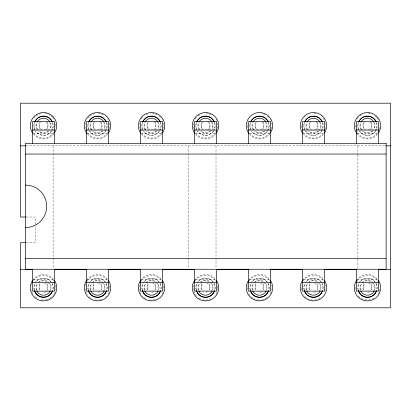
<?xml version="1.0" encoding="UTF-8"?>
<svg xmlns="http://www.w3.org/2000/svg" width="411" height="411" viewBox="0 0 411 411"><rect width="100%" height="100%" fill="white"/><g stroke="black" fill="none" stroke-linecap="round" stroke-linejoin="round"><path stroke-width="0.31" stroke-dasharray="2.06 1.54" d="M33.132 129.131L54.026 129.131M86.521 129.131L108.021 129.131M140.511 129.131L162.011 129.131M194.501 129.131L216.001 129.131M249.097 129.131L270.597 129.131M303.092 129.131L323.96 129.131M357.082 129.131L378.582 129.131M33.157 133.385L54 133.385M87.153 133.385L107.995 133.385M141.143 133.385L161.985 133.385M195.133 133.385L215.975 133.385M249.754 133.385L269.965 133.385M302.486 133.385L323.96 133.385M357.108 133.385L377.319 133.385M26.294 145.854L385.343 145.854M26.299 217.013L35.238 217.013L35.238 225.362M26.299 242.696L35.238 242.696L35.238 225.999M33.157 279.29L54 279.29M87.153 279.29L107.995 279.29M141.143 279.29L161.985 279.29M195.133 279.29L215.975 279.29M249.123 279.29L269.965 279.29M303.118 279.29L323.96 279.29M357.108 279.29L377.319 279.29M371.313 122.195L371.313 129.131M371.313 283.539L371.313 290.474M363.745 122.195L363.745 129.131M363.745 283.539L363.745 290.474M357.883 145.854L357.883 154.197M357.883 154.839L357.883 268.424M317.323 122.195L317.323 129.131M317.323 283.539L317.323 290.474M309.755 122.195L309.755 129.131M309.755 283.539L309.755 290.474M263.328 122.195L263.328 129.131M263.328 283.539L263.328 290.474M255.76 122.195L255.76 129.131M255.76 283.539L255.76 290.474M216.011 145.854L216.011 152.913M216.011 153.555L216.011 268.424M209.338 122.195L209.338 129.131M209.338 283.539L209.338 290.474M201.77 122.195L201.77 129.131M201.77 283.539L201.77 290.474M188.649 145.854L188.649 152.913M188.649 153.555L188.649 268.424M155.348 121.564L155.348 129.131M155.348 283.539L155.348 291.106M147.78 122.195L147.78 129.131M147.78 283.539L147.78 290.474M101.358 122.195L101.358 129.131M101.358 283.539L101.358 290.474M93.79 122.195L93.79 129.131M93.79 283.539L93.79 290.474M53.106 145.854L53.106 152.913M53.106 153.555L53.106 268.424M47.363 122.195L47.363 129.131M47.363 283.539L47.363 291.106M39.795 121.564L39.795 129.131M39.795 283.539L39.795 290.474M268.075 283.374A9.623 9.623 0 0 1 268.63 290.716M250.171 290.115A9.623 9.623 0 0 1 267.54 282.444M214.085 283.374A9.623 9.623 0 0 1 214.64 290.716M196.181 290.115A9.623 9.623 0 0 1 213.55 282.444M376.06 283.374A9.623 9.623 0 0 1 376.615 290.716M358.156 290.115A9.623 9.623 0 0 1 375.526 282.444M268.568 122.55A9.623 9.623 0 0 1 267.869 130.467M267.54 131.001A9.623 9.623 0 0 1 251.44 131.001M250.9 130.076A9.623 9.623 0 0 1 251.111 121.004M52.603 122.55A9.623 9.623 0 0 1 51.904 130.467M51.575 131.001A9.623 9.623 0 0 1 35.469 131.001M34.935 130.076A9.623 9.623 0 0 1 35.146 121.004M52.11 283.374A9.623 9.623 0 0 1 52.665 290.716M34.205 290.115A9.623 9.623 0 0 1 51.575 282.444M160.095 283.374A9.623 9.623 0 0 1 160.65 290.716M142.191 290.115A9.623 9.623 0 0 1 159.56 282.444M214.578 122.55A9.623 9.623 0 0 1 213.879 130.467M213.55 131.001A9.623 9.623 0 0 1 197.444 131.001M196.91 130.076A9.623 9.623 0 0 1 197.121 121.004M160.588 122.55A9.623 9.623 0 0 1 159.884 130.467M159.56 131.001A9.623 9.623 0 0 1 143.454 131.001M142.92 130.076A9.623 9.623 0 0 1 143.126 121.004M376.553 122.55A9.623 9.623 0 0 1 375.849 130.467M375.526 131.001A9.623 9.623 0 0 1 359.42 131.001M358.885 130.076A9.623 9.623 0 0 1 359.091 121.004M322.07 283.374A9.623 9.623 0 0 1 322.625 290.716M304.161 290.115A9.623 9.623 0 0 1 321.53 282.444M322.563 122.55A9.623 9.623 0 0 1 321.859 130.467M321.536 131.001A9.623 9.623 0 0 1 305.43 131.001M304.89 130.076A9.623 9.623 0 0 1 305.101 121.004M271.784 288.933A12.356 12.356 0 0 1 271.63 290.002M270.844 292.575A12.356 12.356 0 0 1 270.109 294.019M267.32 297.266A12.356 12.356 0 0 1 259.336 300.066M258.802 300.045A12.356 12.356 0 0 1 253.181 298.335M252.729 298.052A12.356 12.356 0 0 1 251.034 296.716M249.934 295.54A12.356 12.356 0 0 1 248.717 293.757M247.299 289.714A12.356 12.356 0 0 1 247.463 284.89M249.148 280.949A12.356 12.356 0 0 1 269.693 280.749M271.579 285.183A12.356 12.356 0 0 1 271.753 286.246M55.613 285.183A12.356 12.356 0 0 1 55.665 290.002M54.879 292.575A12.356 12.356 0 0 1 53.862 294.476M53.558 294.918A12.356 12.356 0 0 1 51.76 296.922M51.354 297.266A12.356 12.356 0 0 1 49.567 298.484M47.609 299.372A12.356 12.356 0 0 1 43.371 300.066M42.836 300.045A12.356 12.356 0 0 1 41.234 299.85M36.764 298.052A12.356 12.356 0 0 1 34.319 295.951M33.024 294.225A12.356 12.356 0 0 1 31.431 290.243M31.385 285.424A12.356 12.356 0 0 1 31.632 284.371M33.486 280.508A12.356 12.356 0 0 1 54.021 281.201M325.707 289.467A12.356 12.356 0 0 1 325.507 290.536M319.989 298.211A12.356 12.356 0 0 1 314.41 300.03M312.792 300.045A12.356 12.356 0 0 1 310.659 299.742M309.627 299.449A12.356 12.356 0 0 1 304.274 295.951M301.289 289.714A12.356 12.356 0 0 1 301.34 285.424M303.143 280.949A12.356 12.356 0 0 1 323.683 280.749M325.574 285.183A12.356 12.356 0 0 1 325.748 286.246M379.697 289.467A12.356 12.356 0 0 1 377.812 294.476M373.979 298.211A12.356 12.356 0 0 1 367.321 300.066M366.787 300.045A12.356 12.356 0 0 1 358.264 295.951M355.207 289.18A12.356 12.356 0 0 1 355.335 285.424M357.133 280.949A12.356 12.356 0 0 1 377.673 280.749M163.696 285.712A12.356 12.356 0 0 1 163.645 290.002M162.864 292.575A12.356 12.356 0 0 1 161.847 294.476M155.594 299.372A12.356 12.356 0 0 1 151.356 300.066M150.822 300.045A12.356 12.356 0 0 1 149.214 299.85M145.669 298.602A12.356 12.356 0 0 1 142.663 296.341M141.009 294.225A12.356 12.356 0 0 1 139.535 290.762M139.416 290.243A12.356 12.356 0 0 1 139.242 289.18M139.175 287.027A12.356 12.356 0 0 1 139.478 284.89M141.168 280.949A12.356 12.356 0 0 1 161.708 280.749M217.83 288.399A12.356 12.356 0 0 1 217.635 290.002M216.854 292.575A12.356 12.356 0 0 1 215.837 294.476M211.069 298.74A12.356 12.356 0 0 1 205.346 300.066M204.812 300.045A12.356 12.356 0 0 1 202.68 299.742M200.635 299.069A12.356 12.356 0 0 1 198.734 298.052M196.288 295.951A12.356 12.356 0 0 1 194.727 293.757M194.475 293.284A12.356 12.356 0 0 1 193.838 291.8M193.406 290.243A12.356 12.356 0 0 1 193.18 288.64M193.165 287.027A12.356 12.356 0 0 1 193.473 284.89M195.158 280.949A12.356 12.356 0 0 1 215.703 280.749M217.686 285.712A12.356 12.356 0 0 1 217.851 287.864M157.788 121.625A7.506 7.506 0 0 1 157.418 130.364M156.766 131.094A7.506 7.506 0 0 1 146.501 131.33M145.227 129.845A7.506 7.506 0 0 1 144.806 122.35M52.598 122.75A9.551 9.551 0 0 1 52.048 130.04M51.416 131.119A9.551 9.551 0 0 1 35.531 130.965M34.452 128.715A9.551 9.551 0 0 1 34.735 121.99M379.697 127.492A12.356 12.356 0 0 1 379.209 129.588M377.509 132.938A12.356 12.356 0 0 1 356.974 132.244M355.207 127.205A12.356 12.356 0 0 1 355.243 123.978M357.133 118.974A12.356 12.356 0 0 1 359.235 116.529M360.067 115.845A12.356 12.356 0 0 1 361.428 114.962M368.158 113.4A12.356 12.356 0 0 1 370.29 113.708M375.104 116.025A12.356 12.356 0 0 1 376.676 117.5M377.36 118.332A12.356 12.356 0 0 1 378.495 120.161M376.548 122.75A9.551 9.551 0 0 1 359.481 130.965M358.397 128.715A9.551 9.551 0 0 1 358.685 121.99M325.707 127.492A12.356 12.356 0 0 1 325.219 129.588M323.519 132.938A12.356 12.356 0 0 1 302.984 132.244M301.289 127.739A12.356 12.356 0 0 1 301.253 123.978M304.474 117.279A12.356 12.356 0 0 1 305.245 116.529M314.168 113.4A12.356 12.356 0 0 1 316.3 113.708M323.37 118.332A12.356 12.356 0 0 1 324.505 120.161M325.574 123.208A12.356 12.356 0 0 1 325.748 124.266M271.784 126.958A12.356 12.356 0 0 1 271.224 129.588M269.827 132.496A12.356 12.356 0 0 1 249.6 133.138M247.299 127.739A12.356 12.356 0 0 1 247.35 123.444M261.247 113.508A12.356 12.356 0 0 1 262.31 113.708M263.343 114.001A12.356 12.356 0 0 1 266.251 115.399M267.124 116.025A12.356 12.356 0 0 1 268.696 117.5M269.986 119.226A12.356 12.356 0 0 1 270.515 120.161M271.579 123.208A12.356 12.356 0 0 1 271.753 124.266M268.095 121.594A9.551 9.551 0 0 1 264.186 134.053A9.551 9.551 0 0 1 251.496 130.965M250.417 128.715A9.551 9.551 0 0 1 250.7 121.99M217.83 126.424A12.356 12.356 0 0 1 217.527 128.556M215.837 132.496A12.356 12.356 0 0 1 195.297 132.696M193.406 128.263A12.356 12.356 0 0 1 193.18 126.665M193.165 125.047A12.356 12.356 0 0 1 193.36 123.444M195.158 118.974A12.356 12.356 0 0 1 197.259 116.529M198.092 115.845A12.356 12.356 0 0 1 201.411 114.078M206.183 113.4A12.356 12.356 0 0 1 208.839 113.842M209.353 114.001A12.356 12.356 0 0 1 212.261 115.399M215.996 119.226A12.356 12.356 0 0 1 216.525 120.161M217.589 123.208A12.356 12.356 0 0 1 217.815 124.805M214.573 122.75A9.551 9.551 0 0 1 214.023 130.04M213.386 131.119A9.551 9.551 0 0 1 197.506 130.965M196.422 128.715A9.551 9.551 0 0 1 196.71 121.99M160.115 121.594A9.551 9.551 0 0 1 156.201 134.053A9.551 9.551 0 0 1 143.516 130.965M142.432 128.715A9.551 9.551 0 0 1 142.72 121.99M163.599 123.208A12.356 12.356 0 0 1 163.532 128.556M161.847 132.496A12.356 12.356 0 0 1 141.302 132.696M139.416 128.263A12.356 12.356 0 0 1 139.242 127.205M139.216 124.512A12.356 12.356 0 0 1 139.365 123.444M141.168 118.974A12.356 12.356 0 0 1 143.269 116.529M145.936 114.71A12.356 12.356 0 0 1 147.421 114.078M152.193 113.4A12.356 12.356 0 0 1 154.849 113.842M155.363 114.001A12.356 12.356 0 0 1 158.266 115.399M159.139 116.025A12.356 12.356 0 0 1 160.711 117.5M162.006 119.226A12.356 12.356 0 0 1 162.53 120.161M52.13 283.569A9.551 9.551 0 0 1 52.536 290.87M34.277 290.099A9.551 9.551 0 0 1 34.997 283.405M36.404 281.345A9.551 9.551 0 0 1 51.159 281.972M268.095 283.569A9.551 9.551 0 0 1 268.506 290.87M250.242 290.099A9.551 9.551 0 0 1 250.962 283.405M252.369 281.345A9.551 9.551 0 0 1 267.124 281.972M50.286 122.478A7.506 7.506 0 0 1 50.224 129.121M48.781 131.094A7.506 7.506 0 0 1 38.521 131.33M36.99 129.429A7.506 7.506 0 0 1 36.826 122.35M373.753 283.605A7.506 7.506 0 0 1 374.169 291.096M360.339 290.058A7.506 7.506 0 0 1 361.269 283.482M361.875 282.711A7.506 7.506 0 0 1 372.474 282.116M374.236 122.478A7.506 7.506 0 0 1 374.169 129.121M373.065 130.739A7.506 7.506 0 0 1 362.466 131.33M361.192 129.845A7.506 7.506 0 0 1 360.771 122.35M319.763 283.605A7.506 7.506 0 0 1 320.565 290.197M306.349 290.058A7.506 7.506 0 0 1 307.279 283.482M308.584 282.023A7.506 7.506 0 0 1 318.484 282.116M319.763 121.625A7.506 7.506 0 0 1 319.388 130.364M318.736 131.094A7.506 7.506 0 0 1 308.476 131.33M307.197 129.845A7.506 7.506 0 0 1 306.781 122.35M265.768 283.605A7.506 7.506 0 0 1 266.575 290.197M252.359 290.058A7.506 7.506 0 0 1 253.289 283.482M254.594 282.023A7.506 7.506 0 0 1 264.494 282.116M265.768 121.625A7.506 7.506 0 0 1 266.189 129.121M265.085 130.739A7.506 7.506 0 0 1 254.486 131.33M253.207 129.845A7.506 7.506 0 0 1 252.791 122.35M211.778 283.605A7.506 7.506 0 0 1 212.585 290.197M198.369 290.058A7.506 7.506 0 0 1 199.299 283.482M200.604 282.023A7.506 7.506 0 0 1 210.504 282.116M157.788 283.605A7.506 7.506 0 0 1 158.589 290.197M144.374 290.058A7.506 7.506 0 0 1 145.304 283.482M145.91 282.711A7.506 7.506 0 0 1 156.509 282.116M211.778 121.625A7.506 7.506 0 0 1 212.199 129.121M211.095 130.739A7.506 7.506 0 0 1 200.496 131.33M198.96 129.429A7.506 7.506 0 0 1 198.801 122.35M49.803 283.605A7.506 7.506 0 0 1 50.61 290.197M36.394 290.058A7.506 7.506 0 0 1 37.324 283.482M38.629 282.023A7.506 7.506 0 0 1 48.529 282.116M304.232 290.099A9.551 9.551 0 0 1 304.957 283.405M306.359 281.345A9.551 9.551 0 0 1 322.83 289.668M214.105 283.569A9.551 9.551 0 0 1 214.511 290.87M196.247 290.099A9.551 9.551 0 0 1 196.972 283.405M198.379 281.345A9.551 9.551 0 0 1 213.134 281.972M142.257 290.099A9.551 9.551 0 0 1 142.982 283.405M144.384 281.345A9.551 9.551 0 0 1 159.144 281.972M160.115 283.569A9.551 9.551 0 0 1 160.855 289.668M322.553 122.75A9.551 9.551 0 0 1 305.486 130.965M304.407 128.715A9.551 9.551 0 0 1 304.695 121.99M376.08 283.569A9.551 9.551 0 0 1 376.486 290.87M358.222 290.099A9.551 9.551 0 0 1 358.947 283.405M360.349 281.345A9.551 9.551 0 0 1 375.109 281.972M55.788 124.266A12.356 12.356 0 0 1 55.665 128.026M53.862 132.496A12.356 12.356 0 0 1 33.322 132.696M33.815 118.101A12.356 12.356 0 0 1 35.289 116.529M36.122 115.845A12.356 12.356 0 0 1 40.997 113.642M45.282 113.508A12.356 12.356 0 0 1 50.286 115.399M51.159 116.025A12.356 12.356 0 0 1 52.367 117.109M52.731 117.5A12.356 12.356 0 0 1 54.55 120.161M103.798 283.605A7.506 7.506 0 0 1 104.6 290.197M90.384 290.058A7.506 7.506 0 0 1 91.314 283.482M91.92 282.711A7.506 7.506 0 0 1 102.519 282.116M106.12 283.569A9.551 9.551 0 0 1 106.531 290.87M88.267 290.099A9.551 9.551 0 0 1 88.992 283.405M90.394 281.345A9.551 9.551 0 0 1 105.509 282.485M106.105 283.374A9.623 9.623 0 0 1 106.66 290.716M88.195 290.115A9.623 9.623 0 0 1 105.565 282.444M109.706 285.712A12.356 12.356 0 0 1 109.655 290.002M108.874 292.575A12.356 12.356 0 0 1 108.139 294.019M106.521 296.172A12.356 12.356 0 0 1 105.75 296.922M101.599 299.372A12.356 12.356 0 0 1 97.366 300.066M96.826 300.045A12.356 12.356 0 0 1 95.224 299.85M90.754 298.052A12.356 12.356 0 0 1 89.059 296.716M86.49 293.284A12.356 12.356 0 0 1 85.858 291.8M85.421 290.243A12.356 12.356 0 0 1 85.252 289.18M85.288 285.958A12.356 12.356 0 0 1 85.622 284.371M87.178 280.949A12.356 12.356 0 0 1 108.54 282.141M106.598 122.55A9.623 9.623 0 0 1 105.894 130.467M105.57 131.001A9.623 9.623 0 0 1 89.464 131.001M88.925 130.076A9.623 9.623 0 0 1 89.136 121.004M109.609 123.208A12.356 12.356 0 0 1 109.408 129.08M107.852 132.496A12.356 12.356 0 0 1 87.312 132.696M85.421 128.263A12.356 12.356 0 0 1 85.252 127.205M85.288 123.978A12.356 12.356 0 0 1 85.488 122.915M87.805 118.101A12.356 12.356 0 0 1 89.279 116.529M90.112 115.845A12.356 12.356 0 0 1 94.987 113.642M98.203 113.4A12.356 12.356 0 0 1 100.859 113.842M101.373 114.001A12.356 12.356 0 0 1 104.276 115.399M107.718 118.769A12.356 12.356 0 0 1 108.54 120.161M103.798 121.625A7.506 7.506 0 0 1 104.214 129.121M103.11 130.739A7.506 7.506 0 0 1 92.511 131.33M91.232 129.845A7.506 7.506 0 0 1 90.816 122.35M106.588 122.75A9.551 9.551 0 0 1 89.521 130.965M88.442 128.715A9.551 9.551 0 0 1 88.73 121.99M369.751 121.79A4.557 4.557 0 0 1 369.751 129.681M364.249 128.956A4.557 4.557 0 0 1 365.194 121.79M373.656 122.416A7.018 7.018 0 0 1 373.738 128.9M372.279 130.852A7.018 7.018 0 0 1 362.795 130.965M361.598 129.578A7.018 7.018 0 0 1 361.207 122.57M377.468 134.33A13.183 13.183 0 0 1 356.918 133.637M45.801 121.79A4.557 4.557 0 0 1 45.801 129.681M40.299 128.956A4.557 4.557 0 0 1 41.244 121.79M49.71 122.416A7.018 7.018 0 0 1 49.788 128.9M48.328 130.852A7.018 7.018 0 0 1 38.845 130.965M37.653 129.578A7.018 7.018 0 0 1 37.262 122.57M53.887 133.883A13.183 13.183 0 0 1 33.697 134.525M44.701 283.313A4.557 4.557 0 0 1 47.471 289.991M45.801 291.661A4.557 4.557 0 0 1 42.343 292.113M39.574 289.991A4.557 4.557 0 0 1 41.244 283.765M48.2 282.48A7.018 7.018 0 0 1 49.788 290.88M36.856 289.904A7.018 7.018 0 0 1 37.904 283.508M38.295 283.035A7.018 7.018 0 0 1 47.727 282.095M32.813 280.025A13.183 13.183 0 0 1 54.077 279.809M153.786 121.79A4.557 4.557 0 0 1 153.786 129.681M148.284 128.956A4.557 4.557 0 0 1 149.229 121.79M157.69 122.416A7.018 7.018 0 0 1 157.773 128.9M156.314 130.852A7.018 7.018 0 0 1 146.83 130.965M145.633 129.578A7.018 7.018 0 0 1 145.242 122.57M161.872 133.883A13.183 13.183 0 0 1 141.682 134.525M152.686 283.313A4.557 4.557 0 0 1 155.456 289.991M153.786 291.661A4.557 4.557 0 0 1 150.328 292.113M147.559 289.991A4.557 4.557 0 0 1 149.229 283.765M156.185 282.48A7.018 7.018 0 0 1 157.773 290.88M144.842 289.904A7.018 7.018 0 0 1 145.89 283.508M146.275 283.035A7.018 7.018 0 0 1 155.712 282.095M140.475 280.497A13.183 13.183 0 0 1 161.333 278.925M207.776 121.79A4.557 4.557 0 0 1 207.776 129.681M202.274 128.956A4.557 4.557 0 0 1 203.219 121.79M211.68 122.416A7.018 7.018 0 0 1 211.763 128.9M210.304 130.852A7.018 7.018 0 0 1 200.82 130.965M199.623 129.578A7.018 7.018 0 0 1 199.232 122.57M215.862 133.883A13.183 13.183 0 0 1 195.672 134.525M368.652 283.313A4.557 4.557 0 0 1 371.421 289.991M369.751 291.661A4.557 4.557 0 0 1 366.293 292.113M363.524 289.991A4.557 4.557 0 0 1 365.194 283.765M372.15 282.48A7.018 7.018 0 0 1 373.738 290.88M360.807 289.904A7.018 7.018 0 0 1 361.855 283.508M362.24 283.035A7.018 7.018 0 0 1 371.678 282.095M356.44 280.497A13.183 13.183 0 0 1 377.298 278.925M99.796 121.79A4.557 4.557 0 0 1 99.796 129.681M94.294 128.956A4.557 4.557 0 0 1 95.234 121.79M103.7 122.416A7.018 7.018 0 0 1 103.778 128.9M102.318 130.852A7.018 7.018 0 0 1 92.84 130.965M91.643 129.578A7.018 7.018 0 0 1 91.252 122.57M107.877 133.883A13.183 13.183 0 0 1 87.692 134.525M315.761 121.79A4.557 4.557 0 0 1 315.761 129.681M310.259 128.956A4.557 4.557 0 0 1 311.199 121.79M319.666 122.416A7.018 7.018 0 0 1 319.743 128.9M318.284 130.852A7.018 7.018 0 0 1 308.805 130.965M307.608 129.578A7.018 7.018 0 0 1 307.217 122.57M323.478 134.33A13.183 13.183 0 0 1 303.657 134.525M314.662 283.313A4.557 4.557 0 0 1 317.426 289.991M315.761 291.661A4.557 4.557 0 0 1 312.298 292.113M309.534 289.991A4.557 4.557 0 0 1 311.199 283.765M318.16 282.48A7.018 7.018 0 0 1 319.743 290.88M306.812 289.904A7.018 7.018 0 0 1 307.865 283.508M308.25 283.035A7.018 7.018 0 0 1 317.688 282.095M302.45 280.497A13.183 13.183 0 0 1 323.308 278.925M206.676 283.313A4.557 4.557 0 0 1 209.446 289.991M207.776 291.661A4.557 4.557 0 0 1 204.318 292.113M201.549 289.991A4.557 4.557 0 0 1 203.219 283.765M210.175 282.48A7.018 7.018 0 0 1 211.763 290.88M198.832 289.904A7.018 7.018 0 0 1 199.88 283.508M200.265 283.035A7.018 7.018 0 0 1 209.702 282.095M194.465 280.497A13.183 13.183 0 0 1 215.323 278.925M261.766 121.79A4.557 4.557 0 0 1 261.766 129.681M256.264 128.956A4.557 4.557 0 0 1 257.209 121.79M265.676 122.416A7.018 7.018 0 0 1 265.753 128.9M264.294 130.852A7.018 7.018 0 0 1 254.81 130.965M253.618 129.578A7.018 7.018 0 0 1 253.227 122.57M269.852 133.883A13.183 13.183 0 0 1 249.662 134.525M260.666 283.313A4.557 4.557 0 0 1 263.436 289.991M261.766 291.661A4.557 4.557 0 0 1 258.308 292.113M255.539 289.991A4.557 4.557 0 0 1 257.209 283.765M264.165 282.48A7.018 7.018 0 0 1 265.753 290.88M252.822 289.904A7.018 7.018 0 0 1 253.87 283.508M254.26 283.035A7.018 7.018 0 0 1 263.692 282.095M248.455 280.497A13.183 13.183 0 0 1 269.313 278.925M98.697 283.313A4.557 4.557 0 0 1 101.46 289.991M99.796 291.661A4.557 4.557 0 0 1 96.333 292.113M93.569 289.991A4.557 4.557 0 0 1 95.234 283.765M102.195 282.48A7.018 7.018 0 0 1 103.778 290.88M90.846 289.904A7.018 7.018 0 0 1 91.9 283.508M92.285 283.035A7.018 7.018 0 0 1 101.723 282.095M86.803 280.025A13.183 13.183 0 0 1 107.343 278.925"/><path stroke-width="0.62" d="M32.526 130.066L54.632 130.066M86.521 130.066L108.627 130.066M140.511 130.066L162.617 130.066M194.501 130.066L216.607 130.066M248.491 130.066L270.597 130.066M302.486 130.066L324.592 130.066M356.476 130.066L378.582 130.066M20.55 145.854L25.688 145.854M385.955 145.854L390.45 145.854M25.451 154.043L386.109 154.043M25.657 217.013L20.55 217.013L20.55 103.202L390.45 103.202L390.45 307.798L20.55 307.798L20.55 242.696L25.657 242.696M25.451 258.627L386.109 258.627M20.55 269.703L32.752 269.703M54.386 269.703L86.993 269.703M108.088 269.703L140.696 269.703M162.437 269.703L194.583 269.703M216.417 269.703L249.169 269.703M269.935 269.703L302.676 269.703M324.305 269.703L356.599 269.703M378.248 269.703L390.45 269.703M32.526 282.604L54.632 282.604M86.521 282.604L108.627 282.604M140.511 282.604L162.617 282.604M194.501 282.604L216.607 282.604M248.491 282.604L270.597 282.604M302.486 282.604L324.592 282.604M356.476 282.604L378.582 282.604M378.582 143.418L378.582 121.564L356.476 121.564L356.476 143.418M378.582 269.256L378.582 291.106L356.476 291.106L356.476 269.256M324.592 143.418L324.592 121.564L302.486 121.564L302.486 143.418M324.592 269.256L324.592 291.106L302.486 291.106L302.486 269.256M270.597 143.418L270.597 121.564L248.491 121.564L248.491 143.418M270.597 269.256L270.597 291.106L248.491 291.106L248.491 269.256M216.607 143.418L216.607 121.564L194.501 121.564L194.501 143.418M216.607 269.256L216.607 291.106L194.501 291.106L194.501 269.256M162.617 143.418L162.617 121.564L140.511 121.564L140.511 143.418M162.617 269.256L162.617 291.106L140.511 291.106L140.511 269.256M108.627 143.418L108.627 121.564L86.521 121.564L86.521 143.418M108.627 269.256L108.627 291.106L86.521 291.106L86.521 269.256M54.632 143.418L54.632 121.564L32.526 121.564L32.526 143.418M54.632 269.256L54.632 291.106L32.526 291.106L32.526 269.256M25.451 185.078A21.259 21.259 0 0 1 46.705 206.337A21.259 21.259 0 0 1 25.451 227.591M145.042 121.923A7.506 7.506 0 0 1 157.788 121.625M34.997 121.43A9.551 9.551 0 0 1 52.13 121.594M358.947 121.43A9.551 9.551 0 0 1 376.08 121.594M304.957 121.43A9.551 9.551 0 0 1 322.085 121.594M250.962 121.43A9.551 9.551 0 0 1 268.095 121.594M196.972 121.43A9.551 9.551 0 0 1 214.105 121.594M142.982 121.43A9.551 9.551 0 0 1 160.115 121.594M52.536 290.87A9.551 9.551 0 0 1 34.452 290.695A9.612 9.612 0 0 0 52.598 290.89M268.506 290.87A9.551 9.551 0 0 1 250.417 290.695M37.057 121.923A7.506 7.506 0 0 1 49.803 121.625M374.169 291.096A7.506 7.506 0 0 1 360.709 290.967M361.007 121.923A7.506 7.506 0 0 1 373.753 121.625M320.179 291.096A7.506 7.506 0 0 1 306.719 290.967M307.017 121.923A7.506 7.506 0 0 1 319.763 121.625M266.189 291.096A7.506 7.506 0 0 1 252.724 290.967M253.022 121.923A7.506 7.506 0 0 1 265.768 121.625M212.199 291.096A7.506 7.506 0 0 1 198.734 290.967M158.204 291.096A7.506 7.506 0 0 1 144.744 290.967M199.032 121.923A7.506 7.506 0 0 1 211.778 121.625M50.224 291.096A7.506 7.506 0 0 1 36.759 290.967M322.496 290.87A9.551 9.551 0 0 1 304.407 290.695M214.511 290.87A9.551 9.551 0 0 1 196.422 290.695M160.521 290.87A9.551 9.551 0 0 1 142.432 290.695M376.486 290.87A9.551 9.551 0 0 1 358.397 290.695M104.214 291.096A7.506 7.506 0 0 1 90.749 290.967M106.531 290.87A9.551 9.551 0 0 1 88.442 290.695M91.052 121.923A7.506 7.506 0 0 1 103.798 121.625M88.992 121.43A9.551 9.551 0 0 1 106.12 121.594A9.612 9.612 0 0 0 88.935 121.399M358.89 121.399A9.612 9.612 0 0 1 376.137 121.564M356.584 133.164A13.183 13.183 0 0 1 358.685 115.907A13.183 13.183 0 0 1 376.065 115.738A13.183 13.183 0 0 1 378.505 132.948M34.94 121.399A9.612 9.612 0 0 1 52.187 121.564M32.633 133.164A13.183 13.183 0 0 1 34.735 115.907A13.183 13.183 0 0 1 52.12 115.738A13.183 13.183 0 0 1 54.555 132.948M54.411 280.281A13.183 13.183 0 0 1 52.315 297.538A13.183 13.183 0 0 1 34.93 297.708A13.183 13.183 0 0 1 32.49 280.497M142.925 121.399A9.612 9.612 0 0 1 160.172 121.564M140.619 133.164A13.183 13.183 0 0 1 142.72 115.907A13.183 13.183 0 0 1 160.1 115.738A13.183 13.183 0 0 1 162.54 132.948M162.71 280.764A13.183 13.183 0 0 1 160.002 297.79A13.183 13.183 0 0 1 142.766 297.585A13.183 13.183 0 0 1 140.475 280.497M160.583 290.89A9.612 9.612 0 0 1 142.37 290.716M196.915 121.399A9.612 9.612 0 0 1 214.162 121.564M194.609 133.164A13.183 13.183 0 0 1 196.71 115.907A13.183 13.183 0 0 1 214.09 115.738A13.183 13.183 0 0 1 216.53 132.948M378.361 280.281A13.183 13.183 0 0 1 376.26 297.538A13.183 13.183 0 0 1 358.88 297.708A13.183 13.183 0 0 1 356.44 280.497M376.548 290.89A9.612 9.612 0 0 1 358.335 290.716M86.962 133.637A13.183 13.183 0 0 1 88.442 116.169A13.183 13.183 0 0 1 105.961 115.614A13.183 13.183 0 0 1 108.55 132.948M304.9 121.399A9.612 9.612 0 0 1 322.142 121.564M302.594 133.164A13.183 13.183 0 0 1 304.69 115.907A13.183 13.183 0 0 1 322.075 115.738A13.183 13.183 0 0 1 324.515 132.948M324.685 280.764A13.183 13.183 0 0 1 321.977 297.79A13.183 13.183 0 0 1 304.741 297.585A13.183 13.183 0 0 1 302.45 280.497M322.553 290.89A9.612 9.612 0 0 1 304.346 290.716M216.386 280.281A13.183 13.183 0 0 1 214.285 297.538A13.183 13.183 0 0 1 196.905 297.708A13.183 13.183 0 0 1 194.465 280.497M214.573 290.89A9.612 9.612 0 0 1 196.366 290.716M250.905 121.399A9.612 9.612 0 0 1 268.152 121.564M248.938 133.637A13.183 13.183 0 0 1 250.417 116.169A13.183 13.183 0 0 1 267.936 115.614A13.183 13.183 0 0 1 270.52 132.948M270.376 280.281A13.183 13.183 0 0 1 268.28 297.538A13.183 13.183 0 0 1 250.895 297.708A13.183 13.183 0 0 1 248.455 280.497M268.563 290.89A9.612 9.612 0 0 1 250.356 290.716M108.406 280.281A13.183 13.183 0 0 1 106.305 297.538A13.183 13.183 0 0 1 88.92 297.708A13.183 13.183 0 0 1 86.485 280.497M106.588 290.89A9.612 9.612 0 0 1 88.38 290.716M386.109 143.418L25.451 143.418L25.451 269.256L386.109 269.256L386.109 143.418"/></g></svg>
